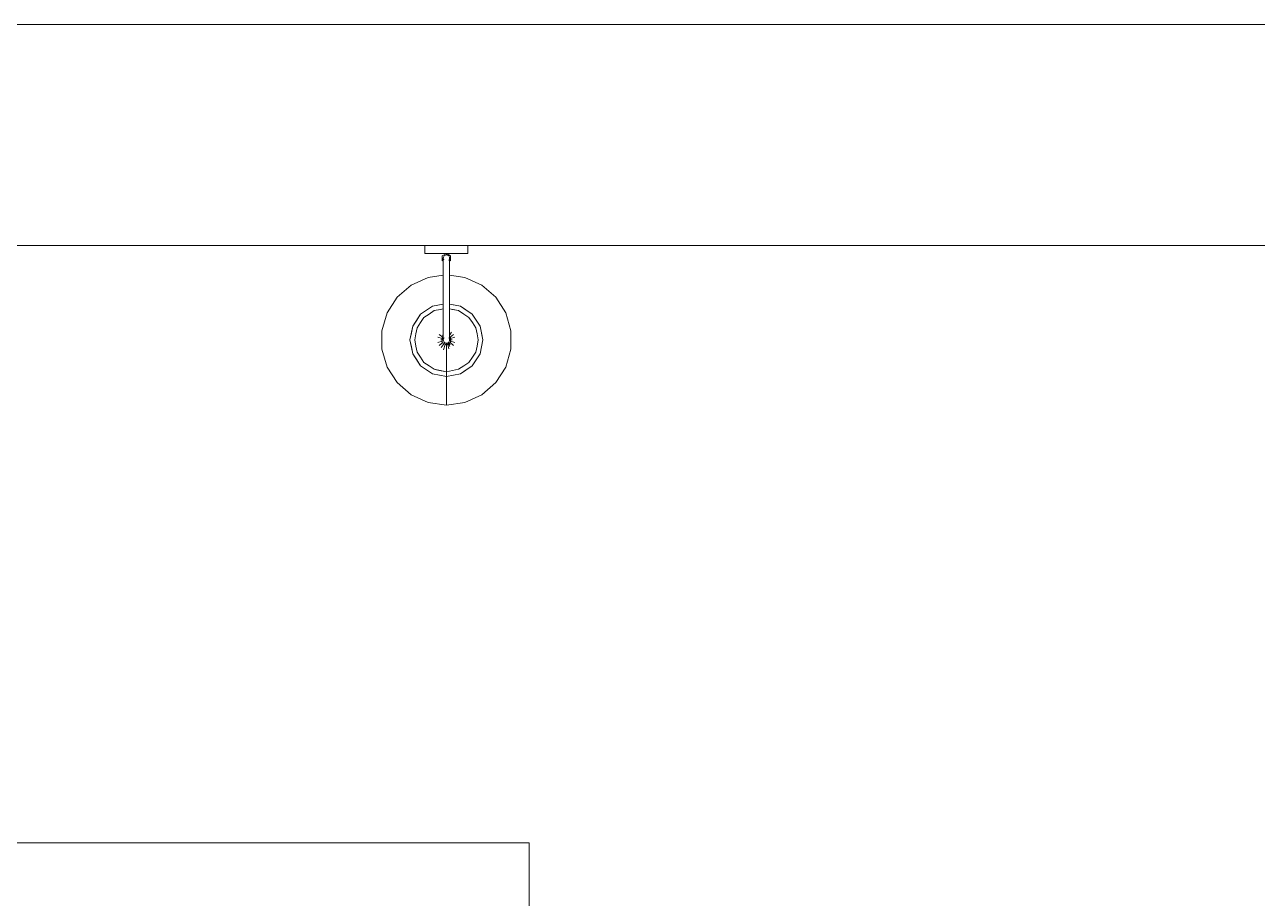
# Model space of a CAD drawing. Header units: inches. Extents: x -578 to 1873, y 397 to 1812.
# Drawn here: x 314 to 411, y 1337.5 to 1406.3 of the extents above; entities that cross this region are included whole.
import ezdxf

# ---------------------------------------------------------------- set-up
doc = ezdxf.new("R2010")
doc.units = ezdxf.units.IN
doc.header["$MEASUREMENT"] = 0
for name, color, linetype, lineweight in [('A-FLOR', 192, 'Continuous', 13), ('A-WALL', 113, 'Continuous', 13), ('E-LITE-EQPM', 33, 'Continuous', 9)]:
    doc.layers.add(name, color=color, linetype=linetype, lineweight=lineweight)

# ---------------------------------------------------------------- blocks, each defined once
blk = doc.blocks.new('3D Cad File Example_dwg_Wall Lamp - Bracket - 150W - 120V-1656590-_3D_-3489-Level 1')
at = {"layer": 'E-LITE-EQPM'}
for p, q in [((497, 52.438), (495.556, 52.231)), ((497, 52.438), (498.444, 52.231)), ((497, 50.183), (497, 52.438)), ((494.229, 51.625), (493.126, 50.669)), ((495.556, 52.231), (494.229, 51.625)), ((498.444, 52.231), (499.771, 51.625)), ((499.771, 51.625), (500.874, 50.669)), ((492.337, 49.442), (493.126, 50.669)), ((501.663, 49.442), (500.874, 50.669)), ((494.97, 49.342), (495.901, 49.965)), ((494.97, 49.342), (495.436, 49.654)), ((495.901, 49.965), (495.436, 49.654)), ((496.043, 49.622), (495.638, 49.351)), ((497, 50.183), (495.901, 49.965)), ((495.901, 49.965), (496.451, 50.074)), ((496.043, 49.622), (496.522, 49.717)), ((497, 50.183), (496.451, 50.074)), ((497, 49.813), (496.522, 49.717)), ((498.099, 49.965), (497, 50.183)), ((497, 50.183), (497.549, 50.074)), ((497, 49.813), (497, 50.183)), ((497.667, 49.68), (497, 49.813)), ((497, 49.813), (497, 49.711)), ((497, 49.813), (497.478, 49.717)), ((497, 49.813), (497, 49.717)), ((497, 49.622), (497, 49.717)), ((497, 49.622), (497, 49.711)), ((497, 49.622), (497, 49.351)), ((497.957, 49.622), (497.478, 49.717)), ((498.099, 49.965), (497.549, 50.074)), ((497.957, 49.622), (497.667, 49.68)), ((497.957, 49.622), (498.362, 49.351)), ((498.099, 49.965), (499.03, 49.342)), ((498.099, 49.965), (498.564, 49.654)), ((499.03, 49.342), (498.564, 49.654)), ((491.926, 48.042), (492.337, 49.442)), ((494.348, 48.411), (494.97, 49.342)), ((494.348, 48.411), (494.659, 48.877)), ((494.97, 49.342), (494.659, 48.877)), ((494.961, 48.675), (494.69, 48.269)), ((495.232, 49.08), (494.961, 48.675)), ((495.638, 49.351), (495.232, 49.08)), ((497, 49.08), (497, 49.351)), ((497, 49.08), (497, 48.675)), ((497, 48.269), (497, 48.675)), ((498.768, 49.08), (498.362, 49.351)), ((498.768, 49.08), (499.039, 48.675)), ((499.03, 49.342), (499.652, 48.411)), ((499.03, 49.342), (499.341, 48.877)), ((499.039, 48.675), (499.31, 48.269)), ((499.652, 48.411), (499.341, 48.877)), ((501.663, 49.442), (502.074, 48.042)), ((491.926, 46.583), (491.926, 48.042)), ((494.129, 47.313), (494.348, 48.411)), ((494.129, 47.313), (494.238, 47.862)), ((494.348, 48.411), (494.238, 47.862)), ((494.5, 47.313), (494.595, 47.791)), ((494.69, 48.269), (494.595, 47.791)), ((496.719, 47.525), (496.439, 47.736)), ((497, 47.688), (496.675, 47.5)), ((496.803, 47.574), (496.702, 47.708)), ((496.856, 47.604), (496.743, 47.831)), ((496.9, 47.664), (496.801, 48.008)), ((496.875, 47.529), (496.823, 47.489)), ((496.875, 47.529), (496.823, 47.489)), ((496.935, 47.554), (496.875, 47.529)), ((497, 47.563), (496.935, 47.554)), ((497, 47.791), (497, 48.269)), ((497, 47.688), (497, 47.791)), ((497.325, 47.5), (497, 47.688)), ((497, 47.563), (497, 47.688)), ((497.065, 47.554), (497, 47.563)), ((497.065, 47.554), (497.125, 47.529)), ((497.232, 48.079), (497.106, 47.664)), ((497.177, 47.489), (497.125, 47.529)), ((497.409, 47.917), (497.182, 47.582)), ((497.281, 47.525), (497.561, 47.736)), ((499.31, 48.269), (499.405, 47.791)), ((499.405, 47.791), (499.31, 48.269)), ((499.31, 48.269), (499.405, 47.791)), ((499.405, 47.791), (499.5, 47.313)), ((499.871, 47.313), (499.652, 48.411)), ((499.652, 48.411), (499.762, 47.862)), ((499.871, 47.313), (499.762, 47.862)), ((502.074, 48.042), (502.074, 46.583)), ((492.337, 45.183), (491.926, 46.583)), ((494.348, 46.214), (494.129, 47.313)), ((494.129, 47.313), (494.238, 46.763)), ((494.348, 46.214), (494.238, 46.763)), ((494.595, 46.834), (494.5, 47.313)), ((494.595, 46.834), (494.69, 46.356)), ((494.595, 46.834), (494.69, 46.356)), ((494.69, 46.356), (494.595, 46.834)), ((496.675, 47.415), (496.333, 47.524)), ((496.675, 47.21), (496.333, 47.101)), ((496.719, 47.1), (496.439, 46.889)), ((496.675, 47.313), (496.548, 47.313)), ((496.724, 46.904), (496.591, 46.708)), ((496.675, 47.5), (496.675, 47.125)), ((496.75, 47.082), (496.675, 47.125)), ((496.75, 47.313), (496.759, 47.377)), ((496.75, 47.313), (496.759, 47.377)), ((496.75, 47.222), (496.75, 47.313)), ((496.75, 47.313), (496.75, 47.19)), ((496.759, 47.248), (496.75, 47.313)), ((496.75, 47.222), (496.75, 47.067)), ((496.75, 47.067), (496.75, 47.19)), ((496.75, 47.067), (496.75, 46.719)), ((496.75, 46.37), (496.75, 46.719)), ((496.759, 47.377), (496.783, 47.437)), ((496.783, 47.437), (496.759, 47.377)), ((496.783, 47.188), (496.759, 47.248)), ((496.823, 47.489), (496.783, 47.437)), ((496.823, 47.489), (496.783, 47.437)), ((496.823, 47.136), (496.783, 47.188)), ((497.217, 47.437), (497.177, 47.489)), ((497.177, 47.136), (497.217, 47.188)), ((497.241, 47.377), (497.217, 47.437)), ((497.241, 47.248), (497.217, 47.188)), ((497.25, 47.313), (497.241, 47.377)), ((497.25, 47.313), (497.241, 47.377)), ((497.241, 47.248), (497.25, 47.313)), ((497.25, 47.313), (497.25, 47.222)), ((497.25, 47.313), (497.25, 47.19)), ((497.25, 47.222), (497.25, 47.067)), ((497.25, 47.067), (497.25, 47.19)), ((497.325, 47.125), (497.25, 47.082)), ((497.25, 47.067), (497.25, 46.719)), ((497.25, 46.981), (497.298, 46.917)), ((497.25, 46.719), (497.25, 46.37)), ((497.281, 47.1), (497.561, 46.889)), ((497.667, 47.524), (497.325, 47.415)), ((497.325, 47.125), (497.325, 47.5)), ((497.452, 47.313), (497.325, 47.313)), ((497.325, 47.21), (497.667, 47.101)), ((499.31, 46.356), (499.405, 46.834)), ((499.5, 47.313), (499.405, 46.834)), ((499.652, 46.214), (499.871, 47.313)), ((499.652, 46.214), (499.762, 46.763)), ((499.871, 47.313), (499.762, 46.763)), ((502.074, 46.583), (501.663, 45.183)), ((494.348, 46.214), (494.97, 45.283)), ((494.348, 46.214), (494.659, 45.748)), ((494.97, 45.283), (494.659, 45.748)), ((494.961, 45.95), (494.69, 46.356)), ((494.961, 45.95), (495.232, 45.545)), ((496.75, 45.848), (496.75, 46.37)), ((496.75, 45.848), (496.75, 45.326)), ((497.25, 46.37), (497.25, 45.848)), ((497.25, 45.848), (497.25, 45.326)), ((498.768, 45.545), (499.039, 45.95)), ((499.03, 45.283), (499.652, 46.214)), ((499.03, 45.283), (499.341, 45.748)), ((499.039, 45.95), (499.31, 46.356)), ((499.652, 46.214), (499.341, 45.748)), ((493.126, 43.956), (492.337, 45.183)), ((494.97, 45.283), (495.901, 44.66)), ((494.97, 45.283), (495.436, 44.971)), ((495.232, 45.545), (495.638, 45.274)), ((495.901, 44.66), (495.436, 44.971)), ((495.638, 45.274), (496.043, 45.003)), ((496.75, 44.491), (495.901, 44.66)), ((495.901, 44.66), (496.451, 44.551)), ((496.333, 44.945), (496.043, 45.003)), ((496.043, 45.003), (496.522, 44.908)), ((496.75, 44.862), (496.333, 44.945)), ((496.75, 44.862), (496.522, 44.908)), ((496.75, 45.326), (496.75, 44.71)), ((496.75, 44.71), (496.75, 44.094)), ((497.25, 44.71), (497.25, 45.326)), ((497.478, 44.908), (497.25, 44.862)), ((497.25, 44.71), (497.25, 44.094)), ((497.25, 44.491), (498.099, 44.66)), ((497.957, 45.003), (497.478, 44.908)), ((498.099, 44.66), (497.549, 44.551)), ((497.957, 45.003), (498.362, 45.274)), ((498.099, 44.66), (499.03, 45.283)), ((498.362, 45.274), (498.768, 45.545)), ((500.874, 43.956), (501.663, 45.183)), ((493.126, 43.956), (494.229, 43)), ((496.75, 44.491), (496.451, 44.551)), ((496.75, 43.478), (496.75, 44.094)), ((497.25, 44.491), (497.549, 44.551)), ((497.25, 44.094), (497.25, 43.478)), ((499.771, 43), (500.874, 43.956)), ((494.229, 43), (495.556, 42.394)), ((496.75, 42.862), (496.75, 43.478)), ((496.75, 42.34), (496.75, 42.862)), ((497.25, 43.478), (497.25, 42.862)), ((497.25, 42.34), (497.25, 42.862)), ((499.771, 43), (498.444, 42.394)), ((496.75, 42.223), (495.556, 42.394)), ((496.75, 41.818), (496.75, 42.34)), ((496.75, 41.818), (496.75, 41.469)), ((498.444, 42.394), (497.25, 42.223)), ((497.25, 42.34), (497.25, 41.818)), ((497.25, 41.469), (497.25, 41.818)), ((496.75, 41.106), (496.675, 41.063)), ((496.675, 41.063), (496.675, 40.688)), ((496.75, 41.12), (496.75, 41.469)), ((496.75, 40.966), (496.75, 41.12)), ((496.75, 41.12), (496.75, 40.972)), ((496.75, 40.875), (496.75, 40.972)), ((496.75, 40.875), (496.75, 40.966)), ((496.75, 40.875), (496.759, 40.94)), ((496.75, 40.875), (496.759, 40.81)), ((496.75, 40.875), (496.759, 40.81)), ((496.759, 40.94), (496.783, 41)), ((496.759, 40.81), (496.783, 40.75)), ((496.783, 40.75), (496.759, 40.81)), ((496.783, 41), (496.823, 41.052)), ((496.783, 40.75), (496.823, 40.698)), ((496.823, 40.698), (496.783, 40.75)), ((497.217, 40.75), (497.177, 40.698)), ((497.217, 41), (497.241, 40.94)), ((497.241, 40.81), (497.217, 40.75)), ((497.241, 40.94), (497.25, 40.875)), ((497.25, 40.875), (497.241, 40.81)), ((497.25, 40.875), (497.241, 40.81)), ((497.25, 41.469), (497.25, 41.12)), ((497.25, 41.12), (497.25, 40.966)), ((497.25, 41.12), (497.25, 40.998)), ((497.25, 41.106), (497.325, 41.063)), ((497.25, 40.875), (497.25, 40.998)), ((497.25, 40.875), (497.25, 40.966)), ((497.325, 41.063), (497.325, 40.688)), ((495.305, 40.5), (495.362, 40.5)), ((495.305, 40.5), (495.305, 39.875)), ((495.362, 40.5), (495.532, 40.5)), ((495.532, 40.5), (495.801, 40.5)), ((495.801, 40.5), (496.152, 40.5)), ((496.152, 40.5), (496.561, 40.5)), ((496.561, 40.5), (497, 40.5)), ((497, 40.5), (496.675, 40.688)), ((496.823, 40.698), (496.875, 40.658)), ((496.875, 40.658), (496.823, 40.698)), ((496.875, 40.658), (496.935, 40.634)), ((496.935, 40.634), (496.875, 40.658)), ((497, 40.625), (496.935, 40.634)), ((497, 40.625), (496.935, 40.634)), ((497.325, 40.688), (497, 40.5)), ((497.065, 40.634), (497, 40.625)), ((497.065, 40.634), (497, 40.625)), ((497, 40.5), (497, 40.625)), ((497, 40.5), (497.439, 40.5)), ((497.125, 40.658), (497.065, 40.634)), ((497.177, 40.698), (497.125, 40.658)), ((497.848, 40.5), (497.439, 40.5)), ((498.199, 40.5), (497.848, 40.5)), ((498.199, 40.5), (498.468, 40.5)), ((498.468, 40.5), (498.638, 40.5)), ((498.695, 40.5), (498.638, 40.5)), ((498.695, 40.5), (498.638, 40.5)), ((498.695, 40.5), (498.695, 39.875))]:
    blk.add_line(p, q, dxfattribs=at)
blk = doc.blocks.new('3D Cad File Example_dwg-2744-Level 1')
at = {"layer": 'A-FLOR'}
for p, q in [((-544, 172.125), (-778, 172.125)), ((-544, 172.125), (-778, 172.125)), ((-544, 158.125), (-544, 172.125)), ((-544, 158.125), (-544, 172.125))]:
    blk.add_line(p, q, dxfattribs=at)
at = {"layer": 'A-WALL', "color": 103, "lineweight": 9}
for p, q in [((-484.5, 236.5), (-585, 236.5)), ((-467.125, 219.125), (-694.562, 219.125))]:
    blk.add_line(p, q, dxfattribs=at)
at = {"rotation": 180}
blk.add_blockref('3D Cad File Example_dwg_Wall Lamp - Bracket - 150W - 120V-1656590-_3D_-3489-Level 1', (-53.5, 259), dxfattribs=at)

msp = doc.modelspace()

# ---------------------------------------------------------------- block references
at = {"layer": 'A-WALL', "color": 30, "lineweight": 9}
msp.add_blockref('3D Cad File Example_dwg-2744-Level 1', (897.689, 1169.788), dxfattribs=at)

doc.saveas('drawing.dxf')
